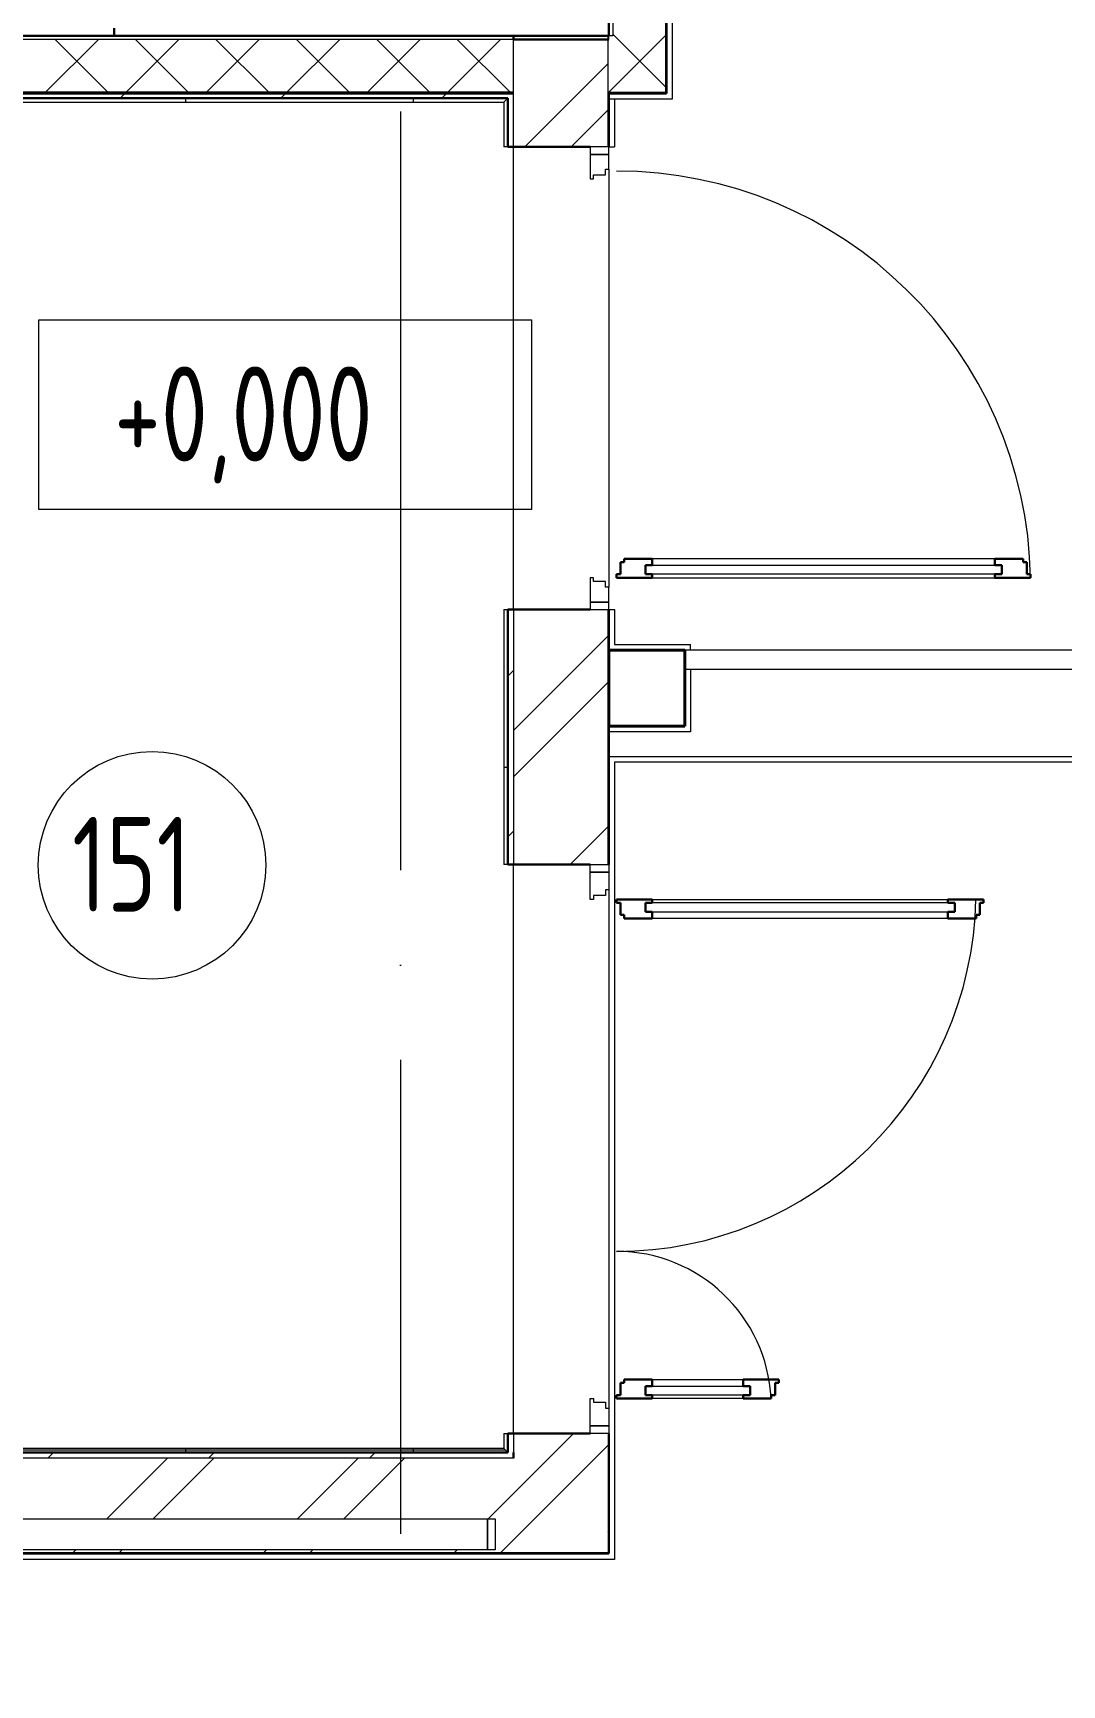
# Model space of a CAD drawing. Header units: millimetres. Extents: x -396912 to 182286, y -43638 to 41610.
# Drawn here: x -125 to 2589, y 11474 to 15830 of the extents above; entities that cross this region are included whole.
import ezdxf
from ezdxf import colors
from ezdxf.entities.mleader import LeaderData, LeaderLine
from ezdxf.math import Vec2, Vec3

# ---------------------------------------------------------------- set-up
doc = ezdxf.new("R2010")
doc.units = ezdxf.units.MM
doc.linetypes.add('ADSK_Линия сетки', pattern=[25, 20, -2.5, 0, -2.5])
for name, color, linetype, lineweight in [('RC-Выноски', 7, 'Continuous', 0), ('Аннотация', 7, 'Continuous', 18), ('Двери', 252, 'Continuous', 9), ('Марки помещений', 252, 'Continuous', 20), ('Несущие колонны', 252, 'Continuous', 18), ('Ограждение', 252, 'Continuous', 9), ('Окна', 252, 'Continuous', 9), ('Оси', 252, 'Continuous', 9), ('Отметки', 7, 'Continuous', 9), ('Стены внутренние', 7, 'Continuous', 18), ('Стены наружные', 7, 'Continuous', 18), ('Стены штриховка', 7, 'Continuous', 9)]:
    doc.layers.add(name, color=color, linetype=linetype, lineweight=lineweight)
doc.layers.add('Двери открывание', color=7, linetype='Continuous', lineweight=9, true_color=0xc0c0c0)
doc.styles.add('GOST Common_3', font='', dxfattribs={"height": 3.5})
doc.styles.add('RubezhCAD', font='', dxfattribs={"oblique": 10})
doc.styles.get('GOST Common_3').set_extended_font_data('GOST 2.304 type A')
doc.styles.get('RubezhCAD').set_extended_font_data('GOST type A')
pattern_1 = [(0, (-32121.8, 94), (0, 600), []), (90, (-32121.8, 94), (-600, 4e-14), [])]

# ---------------------------------------------------------------- blocks, each defined once
blk = doc.blocks.new('1 этаж')
at = {"layer": 'Ограждение', "true_color": 0x636466}
h = blk.add_hatch(dxfattribs=at)
h.set_pattern_fill('FP_25', color=251, style=0, pattern_type=2)
h.set_pattern_definition(pattern_1)
h.paths.add_polyline_path([(-5060.1, 14729.3), (-4584.8, 14729.3), (-4574.8, 14739.3), (-6059.6, 14739.3), (-6059.6, 14729.3), (-5897.5, 14730.2), (-5893.6, 14731.1), (-5894.3, 14730.2), (-5888.4, 14732.9), (-5886.2, 14730.9), (-5883, 14732.3), (-5878.6, 14730.9), (-5877.9, 14731.7), (-5871, 14729.3), (-5777.6, 14729.3)])
h = blk.add_hatch(dxfattribs=at)
h.set_pattern_fill('FP_25', color=251, style=0, pattern_type=2)
h.set_pattern_definition(pattern_1)
h.paths.add_polyline_path([(-4574.8, 12719.3), (-4574.8, 13391.3), (-4584.8, 13391.3), (-4584.8, 12719.3)])
h = blk.add_hatch(dxfattribs=at)
h.set_pattern_fill('FP_25', color=251, style=0, pattern_type=2)
h.set_pattern_definition(pattern_1)
h.paths.add_polyline_path([(-4574.8, 11169.3), (-4584.8, 11179.3), (-6059.8, 11179.3), (-6059.8, 11169.3), (-5060.1, 11169.3)])
at = {"layer": 'Аннотация', "color": 251, "lineweight": 20, "true_color": 0x636466}
for p, q in [((-5811.7, 13655.5), (-5811.7, 14155.5)), ((-5811.7, 14155.5), (-4511.7, 14155.5)), ((-4511.7, 14155.5), (-4511.7, 13655.5)), ((-4511.7, 13655.5), (-5811.7, 13655.5))]:
    blk.add_line(p, q, dxfattribs=at)
at = {"layer": 'Двери', "color": 251, "true_color": 0x636466}
for p, q in [((-4307.8, 14611.3), (-4357.8, 14611.3)), ((-4357.8, 14611.3), (-4357.8, 14591.3)), ((-4357.8, 14591.3), (-4307.8, 14591.3)), ((-4307.8, 14591.3), (-4357.8, 14591.3)), ((-4357.8, 14591.3), (-4357.8, 14527.3)), ((-4307.8, 14591.3), (-4307.8, 14611.3)), ((-4307.8, 14552.3), (-4307.8, 14591.3)), ((-4316.8, 14537.3), (-4316.8, 14552.3)), ((-4316.8, 14552.3), (-4307.8, 14552.3)), ((-4357.8, 14527.3), (-4348.8, 14527.3)), ((-4348.8, 14527.3), (-4348.8, 14537.3)), ((-4348.8, 14537.3), (-4316.8, 14537.3)), ((-4211.8, 13508.3), (-3271.8, 13508.3)), ((-4211.8, 13484.3), (-4211.8, 13508.3)), ((-3289.8, 13525.3), (-4193.8, 13525.3)), ((-3271.8, 13508.3), (-3271.8, 13484.3)), ((-4348.8, 13475.3), (-4357.8, 13475.3)), ((-4357.8, 13475.3), (-4357.8, 13411.3)), ((-4348.8, 13465.3), (-4348.8, 13475.3)), ((-4316.8, 13465.3), (-4348.8, 13465.3)), ((-4316.8, 13450.3), (-4316.8, 13465.3)), ((-3271.8, 13484.3), (-4211.8, 13484.3)), ((-4193.8, 13475.3), (-3289.8, 13475.3)), ((-4307.8, 13450.3), (-4316.8, 13450.3)), ((-4307.8, 13411.3), (-4307.8, 13450.3)), ((-4307.8, 13411.3), (-4357.8, 13411.3)), ((-4357.8, 13411.3), (-4357.8, 13391.3)), ((-4357.8, 13411.3), (-4307.8, 13411.3)), ((-4357.8, 13391.3), (-4307.8, 13391.3)), ((-4307.8, 13391.3), (-4307.8, 13411.3)), ((-4357.8, 12699.3), (-4357.8, 12719.3)), ((-4357.8, 12719.3), (-4307.8, 12719.3)), ((-4307.8, 12719.3), (-4307.8, 12699.3)), ((-4307.8, 12699.3), (-4357.8, 12699.3)), ((-4357.8, 12699.3), (-4307.8, 12699.3)), ((-4357.8, 12627.3), (-4357.8, 12699.3)), ((-4307.8, 12699.3), (-4307.8, 12652.3)), ((-4348.8, 12637.3), (-4348.8, 12627.3)), ((-4316.8, 12637.3), (-4348.8, 12637.3)), ((-4316.8, 12652.3), (-4316.8, 12637.3)), ((-4307.8, 12652.3), (-4316.8, 12652.3)), ((-4348.8, 12627.3), (-4357.8, 12627.3)), ((-4211.8, 12618.3), (-4211.8, 12594.3)), ((-3395.8, 12618.3), (-4211.8, 12618.3)), ((-4211.8, 12594.3), (-3395.8, 12594.3)), ((-4193.8, 12627.3), (-3413.8, 12627.3)), ((-3395.8, 12594.3), (-3395.8, 12618.3)), ((-3413.8, 12577.3), (-4193.8, 12577.3)), ((-4211.8, 11344.3), (-3935.8, 11344.3)), ((-4211.8, 11320.3), (-4211.8, 11344.3)), ((-4193.8, 11361.3), (-3953.8, 11361.3)), ((-3935.8, 11344.3), (-3935.8, 11320.3)), ((-4357.8, 11311.3), (-4348.8, 11311.3)), ((-4357.8, 11239.3), (-4357.8, 11311.3)), ((-4348.8, 11311.3), (-4348.8, 11301.3)), ((-4348.8, 11301.3), (-4316.8, 11301.3)), ((-4316.8, 11301.3), (-4316.8, 11286.3)), ((-4316.8, 11286.3), (-4307.8, 11286.3)), ((-4307.8, 11286.3), (-4307.8, 11239.3)), ((-3935.8, 11320.3), (-4211.8, 11320.3)), ((-3953.8, 11311.3), (-4193.8, 11311.3)), ((-4357.8, 11239.3), (-4307.8, 11239.3)), ((-4357.8, 11219.3), (-4357.8, 11239.3)), ((-4307.8, 11239.3), (-4357.8, 11239.3)), ((-4307.8, 11239.3), (-4307.8, 11219.3)), ((-4307.8, 11219.3), (-4357.8, 11219.3))]:
    blk.add_line(p, q, dxfattribs=at)
at = {"layer": 'Двери', "color": 251, "lineweight": 30, "true_color": 0x636466}
for p, q in [((-4277.8, 13516.3), (-4277.8, 13484.3)), ((-4267.8, 13516.3), (-4277.8, 13516.3)), ((-4193.8, 13525.3), (-4267.8, 13525.3)), ((-4267.8, 13525.3), (-4267.8, 13516.3)), ((-4193.8, 13508.3), (-4211.8, 13508.3)), ((-4211.8, 13508.3), (-4211.8, 13484.3)), ((-4193.8, 13525.3), (-4193.8, 13508.3)), ((-3215.8, 13525.3), (-3289.8, 13525.3)), ((-3289.8, 13525.3), (-3289.8, 13508.3)), ((-3289.8, 13508.3), (-3271.8, 13508.3)), ((-3271.8, 13508.3), (-3271.8, 13484.3)), ((-3215.8, 13516.3), (-3215.8, 13525.3)), ((-3205.8, 13516.3), (-3215.8, 13516.3)), ((-3205.8, 13484.3), (-3205.8, 13516.3)), ((-4277.8, 13484.3), (-4287.8, 13484.3)), ((-4287.8, 13484.3), (-4287.8, 13475.3)), ((-4287.8, 13475.3), (-4193.8, 13475.3)), ((-4211.8, 13484.3), (-4193.8, 13484.3)), ((-4193.8, 13484.3), (-4193.8, 13475.3)), ((-3289.8, 13484.3), (-3289.8, 13475.3)), ((-3271.8, 13484.3), (-3289.8, 13484.3)), ((-3289.8, 13475.3), (-3195.8, 13475.3)), ((-3195.8, 13484.3), (-3205.8, 13484.3)), ((-3195.8, 13475.3), (-3195.8, 13484.3)), ((-4287.8, 12627.3), (-4193.8, 12627.3)), ((-4287.8, 12618.3), (-4287.8, 12627.3)), ((-4277.8, 12618.3), (-4287.8, 12618.3)), ((-4277.8, 12586.3), (-4277.8, 12618.3)), ((-4211.8, 12618.3), (-4193.8, 12618.3)), ((-4211.8, 12594.3), (-4211.8, 12618.3)), ((-4193.8, 12594.3), (-4211.8, 12594.3)), ((-4193.8, 12618.3), (-4193.8, 12627.3)), ((-4193.8, 12577.3), (-4193.8, 12594.3)), ((-3413.8, 12627.3), (-3319.8, 12627.3)), ((-3413.8, 12618.3), (-3413.8, 12627.3)), ((-3395.8, 12618.3), (-3413.8, 12618.3)), ((-3413.8, 12594.3), (-3395.8, 12594.3)), ((-3413.8, 12577.3), (-3413.8, 12594.3)), ((-3395.8, 12594.3), (-3395.8, 12618.3)), ((-3329.8, 12618.3), (-3329.8, 12586.3)), ((-3319.8, 12618.3), (-3329.8, 12618.3)), ((-3319.8, 12627.3), (-3319.8, 12618.3)), ((-4267.8, 12586.3), (-4277.8, 12586.3)), ((-4267.8, 12577.3), (-4267.8, 12586.3)), ((-4193.8, 12577.3), (-4267.8, 12577.3)), ((-3339.8, 12577.3), (-3413.8, 12577.3)), ((-3339.8, 12586.3), (-3339.8, 12577.3)), ((-3329.8, 12586.3), (-3339.8, 12586.3)), ((-4277.8, 11320.3), (-4277.8, 11352.3)), ((-4277.8, 11352.3), (-4267.8, 11352.3)), ((-4267.8, 11361.3), (-4193.8, 11361.3)), ((-4267.8, 11352.3), (-4267.8, 11361.3)), ((-4193.8, 11344.3), (-4211.8, 11344.3)), ((-4211.8, 11344.3), (-4211.8, 11320.3)), ((-4193.8, 11361.3), (-4193.8, 11344.3)), ((-3953.8, 11361.3), (-3859.8, 11361.3)), ((-3953.8, 11361.3), (-3953.8, 11344.3)), ((-3953.8, 11344.3), (-3935.8, 11344.3)), ((-3935.8, 11344.3), (-3935.8, 11320.3)), ((-3869.8, 11352.3), (-3869.8, 11320.3)), ((-3859.8, 11352.3), (-3869.8, 11352.3)), ((-3859.8, 11361.3), (-3859.8, 11352.3)), ((-4287.8, 11320.3), (-4277.8, 11320.3)), ((-4287.8, 11311.3), (-4287.8, 11320.3)), ((-4193.8, 11311.3), (-4287.8, 11311.3)), ((-4211.8, 11320.3), (-4193.8, 11320.3)), ((-4193.8, 11320.3), (-4193.8, 11311.3)), ((-3953.8, 11320.3), (-3953.8, 11311.3)), ((-3935.8, 11320.3), (-3953.8, 11320.3)), ((-3879.8, 11311.3), (-3953.8, 11311.3)), ((-3879.8, 11320.3), (-3879.8, 11311.3)), ((-3869.8, 11320.3), (-3879.8, 11320.3))]:
    blk.add_line(p, q, dxfattribs=at)
at = {"layer": 'Двери открывание', "color": 251, "true_color": 0x636466}
for centre, radius, start, end in [((-4287.8, 13455.3), 1092, 1.0494, 90), ((-4287.8, 12647.3), 948, 270, 358.7911), ((-4287.8, 11291.3), 408, 2.8097, 90)]:
    blk.add_arc(centre, radius, start, end, dxfattribs=at)
at = {"layer": 'Марки помещений', "color": 251, "true_color": 0x636466}
blk.add_circle((-5512.7, 12717.2), 300, dxfattribs=at)
at = {"layer": 'Несущие колонны', "color": 251, "lineweight": 40, "true_color": 0x636466}
for p, q in [((-4107.8, 13284.3), (-4307.8, 13284.3)), ((-4307.8, 13284.3), (-4307.8, 13084.3)), ((-4307.8, 13284.3), (-4107.8, 13284.3)), ((-4307.8, 13084.3), (-4307.8, 13284.3)), ((-4107.8, 13084.3), (-4107.8, 13284.3)), ((-4107.8, 13284.3), (-4107.8, 13084.3)), ((-4307.8, 13084.3), (-4107.8, 13084.3)), ((-4107.8, 13084.3), (-4307.8, 13084.3))]:
    blk.add_line(p, q, dxfattribs=at)
at = {"layer": 'Ограждение', "color": 251, "true_color": 0x636466}
for p, q in [((-5873.4, 14729.3), (-4584.8, 14729.3)), ((-4584.8, 14729.3), (-4574.8, 14739.3)), ((-4584.8, 14729.3), (-4584.8, 14611.3)), ((-4574.8, 14611.3), (-4584.8, 14611.3)), ((-4584.8, 13391.3), (-4574.8, 13391.3)), ((-4584.8, 13391.3), (-4584.8, 12719.3)), ((-2655.8, 13284.3), (-4107.8, 13284.3)), ((-4107.8, 13234.3), (-2655.8, 13234.3)), ((-4574.8, 12719.3), (-4584.8, 12719.3)), ((-4584.8, 11219.3), (-4574.8, 11219.3)), ((-4584.8, 11219.3), (-4584.8, 11179.3)), ((-4584.8, 11179.3), (-6059.8, 11179.3)), ((-4584.8, 11179.3), (-4574.8, 11169.3))]:
    blk.add_line(p, q, dxfattribs=at)
at = {"layer": 'Окна', "color": 251, "true_color": 0x636466}
for p, q in [((-6187.8, 10994.3), (-4627.8, 10994.3)), ((-4627.8, 10994.3), (-4607.8, 10994.3)), ((-4627.8, 10912.3), (-4627.8, 10994.3)), ((-4627.8, 10994.3), (-4627.8, 10912.3)), ((-4607.8, 10994.3), (-4607.8, 10912.3)), ((-4627.8, 10912.3), (-6187.8, 10912.3)), ((-4607.8, 10912.3), (-4627.8, 10912.3))]:
    blk.add_line(p, q, dxfattribs=at)
at = {"layer": 'Оси', "color": 251, "linetype": 'ADSK_Линия сетки', "ltscale": 100, "true_color": 0x636466}
blk.add_line((-4857.8, 32204.9), (-4857.8, 10954.3), dxfattribs=at)
at = {"layer": 'Стены внутренние', "color": 251, "lineweight": 30, "true_color": 0x636466}
for p, q in [((-4307.8, 14904.3), (-4307.8, 18094.3)), ((-4155.8, 14752.3), (-4155.8, 17804.3)), ((-5612.8, 14924.3), (-5612.8, 14904.3)), ((-5612.8, 14904.3), (-4307.8, 14904.3)), ((-4559.8, 14904.3), (-4559.8, 14894.3)), ((-8255.8, 14752.3), (-4559.8, 14752.3)), ((-4307.8, 14752.3), (-4155.8, 14752.3)), ((-4307.8, 14611.3), (-4307.8, 14752.3)), ((-4559.8, 14611.3), (-4357.8, 14611.3)), ((-4357.8, 13391.3), (-4559.8, 13391.3)), ((-4307.8, 13284.3), (-4307.8, 13391.3)), ((-4307.8, 12719.3), (-4307.8, 13084.3)), ((-4559.8, 12719.3), (-4357.8, 12719.3)), ((-4357.8, 11219.3), (-4559.8, 11219.3)), ((-4307.8, 10902.3), (-4307.8, 11219.3)), ((-4559.8, 11169.3), (-4559.8, 11154.3)), ((-6404.9, 10902.3), (-4307.8, 10902.3))]:
    blk.add_line(p, q, dxfattribs=at)
at = {"layer": 'Стены внутренние', "color": 251, "linetype": 'Continuous', "lineweight": 9, "true_color": 0x636466}
for p, q in [((-4307.8, 14755.8), (-4157.8, 14905.8)), ((-4157.8, 14768.5), (-4297.8, 14908.5)), ((-4155.8, 14906.6), (-4157.8, 14903.2)), ((-5794.3, 14754.3), (-5654.3, 14894.3)), ((-5628.5, 14754.3), (-5768.5, 14894.3)), ((-5582.2, 14754.3), (-5442.2, 14894.3)), ((-5416.3, 14754.3), (-5556.3, 14894.3)), ((-5370, 14754.3), (-5230, 14894.3)), ((-5204.2, 14754.3), (-5344.2, 14894.3)), ((-5157.9, 14754.3), (-5017.9, 14894.3)), ((-4992.1, 14754.3), (-5132.1, 14894.3)), ((-4945.8, 14754.3), (-4805.8, 14894.3)), ((-4780, 14754.3), (-4920, 14894.3)), ((-4733.6, 14754.3), (-4593.6, 14894.3)), ((-4567.8, 14754.3), (-4707.8, 14894.3)), ((-4529.3, 14611.3), (-4309.8, 14830.8)), ((-4157.8, 14826), (-4155.8, 14826)), ((-5065, 14754.3), (-5066.1, 14752.3)), ((-4855.8, 14752.3), (-4857, 14754.3)), ((-4407.4, 14611.3), (-4309.8, 14708.9)), ((-4309.4, 14640.6), (-4309.8, 14639.9)), ((-4307.8, 14643.3), (-4309.4, 14640.6)), ((-4559.8, 13072.1), (-4309.8, 13322.1)), ((-4559.8, 12950.2), (-4309.8, 13200.2)), ((-4409.7, 12719.3), (-4309.8, 12819.2)), ((-4466, 11154.3), (-4401, 11219.3)), ((-5631.8, 10994.3), (-5471.8, 11154.3)), ((-5509.9, 10994.3), (-5349.9, 11154.3)), ((-5128.9, 10994.3), (-4968.9, 11154.3)), ((-5007, 10994.3), (-4847, 11154.3)), ((-4626, 10994.3), (-4466, 11154.3)), ((-4594.1, 10904.3), (-4344.1, 11154.3)), ((-4344.1, 11154.3), (-4309.8, 11188.6)), ((-4307.8, 10958.3), (-4309.8, 10961.7)), ((-5721.8, 10904.3), (-5713.8, 10912.3)), ((-5599.9, 10904.3), (-5591.9, 10912.3)), ((-5528.3, 10903.7), (-5529.2, 10902.3)), ((-5293.9, 10903.4), (-5294.5, 10902.3)), ((-5218.9, 10904.3), (-5210.9, 10912.3)), ((-5214, 10902.3), (-5214.9, 10903.9)), ((-5097, 10904.3), (-5089, 10912.3)), ((-4716, 10904.3), (-4708, 10912.3))]:
    blk.add_line(p, q, dxfattribs=at)
at = {"layer": 'Стены внутренние', "color": 251, "true_color": 0x636466}
for p, q in [((-4559.8, 13391.3), (-4559.8, 14611.3)), ((-4307.8, 14552.3), (-4307.8, 13450.3)), ((-4559.8, 11219.3), (-4559.8, 12719.3)), ((-4307.8, 12652.3), (-4307.8, 11286.3))]:
    blk.add_line(p, q, dxfattribs=at)
at = {"layer": 'Стены наружные', "color": 251, "true_color": 0x636466}
for p, q in [((-4140.8, 17789.3), (-4140.8, 14737.3)), ((-4140.8, 14737.3), (-4307.8, 14737.3)), ((-4292.8, 14737.3), (-4292.8, 14611.3)), ((-4157.8, 14752.3), (-4155.8, 14752.3)), ((-4307.8, 14611.3), (-4292.8, 14611.3)), ((-4307.8, 13391.3), (-4292.8, 13391.3)), ((-4292.8, 13391.3), (-4292.8, 13299.3)), ((-4292.8, 13299.3), (-4092.8, 13299.3)), ((-4092.8, 13284.3), (-4092.8, 13299.3)), ((-4092.8, 13234.3), (-4092.8, 13069.3)), ((-4092.8, 13069.3), (-4307.8, 13069.3)), ((-4307.8, 13004.3), (-2455.8, 13004.3)), ((-2440.8, 12989.3), (-4292.8, 12989.3)), ((-4292.8, 12989.3), (-4292.8, 10887.3)), ((-4292.8, 10887.3), (-6404.9, 10887.3))]:
    blk.add_line(p, q, dxfattribs=at)
at = {"layer": 'Стены наружные', "color": 251, "lineweight": 30, "true_color": 0x636466}
for p, q in [((-5612.8, 14904.3), (-8507.8, 14904.3)), ((-4559.8, 14894.3), (-4307.8, 14894.3)), ((-4559.8, 14754.3), (-8260, 14754.3)), ((-8245, 14739.3), (-4574.8, 14739.3)), ((-4574.8, 14739.3), (-4574.8, 14611.3)), ((-4574.8, 14611.3), (-4559.8, 14611.3)), ((-4574.8, 13391.3), (-4574.8, 12719.3)), ((-4559.8, 13391.3), (-4574.8, 13391.3)), ((-4574.8, 12719.3), (-4559.8, 12719.3)), ((-4574.8, 11219.3), (-4574.8, 11169.3)), ((-4559.8, 11219.3), (-4574.8, 11219.3)), ((-4574.8, 11169.3), (-8245, 11169.3))]:
    blk.add_line(p, q, dxfattribs=at)
at = {"layer": 'Стены наружные', "color": 251, "linetype": 'Continuous', "lineweight": 9, "true_color": 0x636466}
for p, q in [((-5597.2, 14739.3), (-5582.2, 14754.3)), ((-5172.9, 14739.3), (-5157.9, 14754.3)), ((-4748.6, 14739.3), (-4733.6, 14754.3)), ((-4574.8, 13216), (-4559.8, 13231)), ((-4574.8, 12791.8), (-4559.8, 12806.8)), ((-5788, 11154.3), (-5773, 11169.3)), ((-5363.8, 11154.3), (-5348.8, 11169.3)), ((-4939.5, 11154.3), (-4924.5, 11169.3))]:
    blk.add_line(p, q, dxfattribs=at)
at = {"layer": 'Стены штриховка', "color": 251, "true_color": 0x636466}
for p, q in [((-4297.8, 17804.3), (-4297.8, 14904.3)), ((-4157.8, 14752.3), (-4157.8, 17804.3)), ((-4309.8, 14611.3), (-4309.8, 14904.3)), ((-4297.8, 14904.3), (-4307.8, 14904.3)), ((-4307.8, 14894.3), (-4307.8, 14904.3)), ((-4559.8, 14894.3), (-8255.8, 14894.3)), ((-4559.8, 14611.3), (-4559.8, 14894.3)), ((-4155.8, 14754.3), (-4307.8, 14754.3)), ((-4559.8, 13391.3), (-4559.8, 12719.3)), ((-4309.8, 12719.3), (-4309.8, 13391.3)), ((-4559.8, 11219.3), (-4559.8, 11169.3)), ((-4309.8, 11219.3), (-4309.8, 10902.3)), ((-4559.8, 11154.3), (-8245, 11154.3)), ((-4307.8, 10904.3), (-6404.9, 10904.3))]:
    blk.add_line(p, q, dxfattribs=at)
at = {"layer": 'Марки помещений', "color": 251, "true_color": 0x636466, "style": 'GOST Common_3', "width": 0.9}
blk.add_text('151', height=250, dxfattribs=at).set_placement((-5723.7, 12594.9))
at = {"layer": 'Отметки', "color": 251, "true_color": 0x636466, "style": 'GOST Common_3', "width": 0.9}
blk.add_text('+0,000', height=250, dxfattribs=at).set_placement((-5612.9, 13782.2))
blk = doc.blocks.new('_None')

msp = doc.modelspace()

# ---------------------------------------------------------------- block references
msp.add_blockref('1 этаж', (5702.1, 918.2))

# ---------------------------------------------------------------- next in the draw order: leaders
at = {"layer": 'RC-Выноски'}
ml = msp.add_multileader_mtext('Standard', dxfattribs=at)
ml.set_content('ВВГнг(А)-LSLTx 2х1,5\\Pв подвал', color=256, style='RubezhCAD')
ml.set_leader_properties()
ml.set_arrow_properties(name='NONE')
ml.build(insert=Vec2(0, 0))
ml.multileader.update_dxf_attribs({"has_text_frame": 1, "text_left_attachment_type": 6, "text_right_attachment_type": 6, "dogleg_length": 2, "arrow_head_size": 400, "scale": 100})
ctx = ml.context
ctx.base_point, ctx.scale, ctx.char_height, ctx.arrow_head_size, ctx.landing_gap_size, ctx.plane_origin = Vec3(-33701.3, 9570.1), 100, 250, 400, 100, Vec3(-525844.7, -429537.1)
ctx.left_attachment, ctx.right_attachment, ctx.text_align_type = 6, 6, 1
notes = []
notes.append((ctx, [(1, (1, 1, 0), (-30435.9, 9570.1), (-1, 0), 200, [(0, [(-27186.1, 13434.8)], 0, [])])]))
ctx.mtext.insert, ctx.mtext.width, ctx.mtext.defined_height, ctx.mtext.alignment, ctx.mtext.flow_direction = Vec3(-32168.6, 9870.1), 4286.589, 1161.1, 2, 5
ctx.mtext.has_bg_fill, ctx.mtext.bg_color, ctx.mtext.bg_scale_factor, ctx.mtext.bg_transparency, ctx.mtext.use_window_bg_color = 1, -1027028792, 1.5, 0, 1
for ctx, leaders in notes:
    for number, flags, end, landing, length, lines in leaders:
        leader = LeaderData()
        leader.index, (leader.has_last_leader_line, leader.has_dogleg_vector, leader.attachment_direction) = number, flags
        leader.last_leader_point, leader.dogleg_vector, leader.dogleg_length = Vec3(end), Vec3(landing), length
        for number, points, colour, breaks in lines:
            line = LeaderLine()
            line.index, line.vertices, line.color, line.breaks = number, Vec3.list(points), colors.encode_raw_color(colour), breaks
            leader.lines.append(line)
        ctx.leaders.append(leader)

doc.saveas('drawing.dxf')
